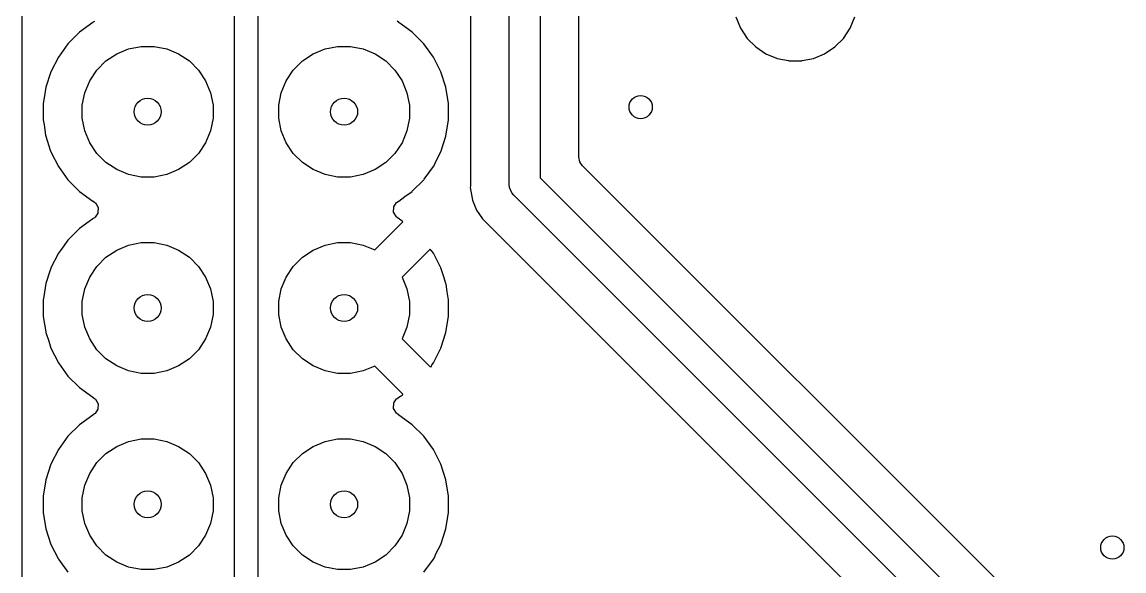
# Model space of a CAD drawing. Header units: inches. Extents: x -1.73 to 1.75, y 0.02 to 4.69.
# Drawn here: x -1.386 to -0.825, y 2.933 to 3.213 of the extents above; entities that cross this region are included whole.
import ezdxf

# ---------------------------------------------------------------- set-up
doc = ezdxf.new("R2010")
doc.units = ezdxf.units.IN
doc.header["$MEASUREMENT"] = 0
doc.layers.add('BLACK', color=250, linetype='CONTINUOUS')

msp = doc.modelspace()

# ---------------------------------------------------------------- linework, layer by layer
at = {"layer": 'BLACK', "linetype": 'CONTINUOUS'}
for p, q in [((-1.38581, 1.43701), (-1.38581, 3.68218)), ((-1.12205, 3.4446), (-1.12205, 3.13318)), ((-1.10234, 3.14378), (-1.10234, 3.44731)), ((-1.1378, 3.12992), (-1.1378, 3.44134)), ((-1.1575, 3.43074), (-1.1575, 3.12895)), ((-1.27756, 2.4685), (-1.27756, 3.41713)), ((-1.26575, 3.41468), (-1.26575, 2.47095)), ((-1.02243, 3.21522), (-1.02006, 3.20948)), ((-0.9642, 3.20948), (-0.96182, 3.21522)), ((-1.34972, 3.2124), (-1.35649, 3.20748)), ((-1.34955, 3.2125), (-1.34972, 3.2124)), ((-1.3489, 3.21298), (-1.34957, 3.21253)), ((-1.34957, 3.21253), (-1.34955, 3.2125)), ((-1.19415, 3.21257), (-1.1948, 3.21303)), ((-1.19412, 3.21254), (-1.19415, 3.21257)), ((-1.19414, 3.21252), (-1.19412, 3.21254)), ((-1.19401, 3.21242), (-1.19414, 3.21252)), ((-1.194, 3.21242), (-1.19401, 3.21242)), ((-1.19398, 3.2124), (-1.194, 3.21242)), ((-1.18721, 3.20748), (-1.19398, 3.2124)), ((-1.19398, 3.2124), (-1.19398, 3.2124)), ((-1.02006, 3.20948), (-1.02005, 3.20948)), ((-1.02005, 3.20948), (-1.02005, 3.20948)), ((-1.02005, 3.20948), (-1.01661, 3.20432)), ((-0.96765, 3.20432), (-0.9642, 3.20948)), ((-1.35649, 3.20748), (-1.36241, 3.20157)), ((-1.18129, 3.20157), (-1.18721, 3.20748)), ((-1.18721, 3.20748), (-1.18721, 3.20748)), ((-1.01661, 3.20432), (-1.01661, 3.20432)), ((-1.01661, 3.20432), (-1.01661, 3.20432)), ((-1.01661, 3.20432), (-1.01222, 3.19993)), ((-0.97204, 3.19993), (-0.96765, 3.20432)), ((-1.36241, 3.20157), (-1.36732, 3.1948)), ((-1.33763, 3.19644), (-1.33156, 3.19895)), ((-1.33156, 3.19895), (-1.32513, 3.20023)), ((-1.32513, 3.20023), (-1.31857, 3.20023)), ((-1.31857, 3.20023), (-1.31214, 3.19895)), ((-1.31214, 3.19895), (-1.30608, 3.19644)), ((-1.23763, 3.19644), (-1.23156, 3.19895)), ((-1.23156, 3.19895), (-1.22513, 3.20023)), ((-1.22513, 3.20023), (-1.21857, 3.20023)), ((-1.21857, 3.20023), (-1.21214, 3.19895)), ((-1.21214, 3.19895), (-1.20608, 3.19644)), ((-1.17638, 3.1948), (-1.18129, 3.20157)), ((-1.01222, 3.19993), (-1.01222, 3.19993)), ((-1.01222, 3.19993), (-1.01222, 3.19993)), ((-1.01222, 3.19993), (-1.00705, 3.19648)), ((-0.9772, 3.19648), (-0.97204, 3.19993)), ((-1.36732, 3.1948), (-1.37112, 3.18734)), ((-1.34772, 3.18816), (-1.34308, 3.1928)), ((-1.34308, 3.1928), (-1.33763, 3.19644)), ((-1.30608, 3.19644), (-1.30062, 3.1928)), ((-1.30062, 3.1928), (-1.29598, 3.18816)), ((-1.24772, 3.18816), (-1.24308, 3.1928)), ((-1.24308, 3.1928), (-1.23763, 3.19644)), ((-1.20608, 3.19644), (-1.20062, 3.1928)), ((-1.20062, 3.1928), (-1.19598, 3.18816)), ((-1.17637, 3.19478), (-1.17638, 3.1948)), ((-1.17258, 3.18734), (-1.17637, 3.19478)), ((-1.00705, 3.19648), (-1.00705, 3.19648)), ((-1.00705, 3.19648), (-1.00166, 3.19425)), ((-1.00166, 3.19425), (-1.00132, 3.1941)), ((-1.00132, 3.1941), (-1.00132, 3.1941)), ((-1.00132, 3.1941), (-1.00132, 3.1941)), ((-1.00132, 3.1941), (-0.99553, 3.19295)), ((-0.99553, 3.19295), (-0.99542, 3.19293)), ((-0.99542, 3.19293), (-0.99523, 3.19289)), ((-0.99523, 3.19289), (-0.98902, 3.19289)), ((-0.98902, 3.19289), (-0.98886, 3.19289)), ((-0.98886, 3.19289), (-0.98855, 3.19299)), ((-0.98855, 3.19299), (-0.98293, 3.1941)), ((-0.98293, 3.1941), (-0.9772, 3.19648)), ((-1.37112, 3.18734), (-1.37371, 3.17938)), ((-1.35136, 3.1827), (-1.34772, 3.18816)), ((-1.29598, 3.18816), (-1.29234, 3.1827)), ((-1.25136, 3.1827), (-1.24772, 3.18816)), ((-1.19598, 3.18816), (-1.19234, 3.1827)), ((-1.16999, 3.17938), (-1.17258, 3.18734)), ((-1.35387, 3.17664), (-1.35136, 3.1827)), ((-1.29234, 3.1827), (-1.28983, 3.17664)), ((-1.25387, 3.17664), (-1.25136, 3.1827)), ((-1.19234, 3.1827), (-1.18983, 3.17664)), ((-1.37371, 3.17938), (-1.37455, 3.17409)), ((-1.35515, 3.17021), (-1.35387, 3.17664)), ((-1.28983, 3.17664), (-1.28855, 3.17021)), ((-1.25515, 3.17021), (-1.25387, 3.17664)), ((-1.18983, 3.17664), (-1.18855, 3.17021)), ((-1.16868, 3.17111), (-1.16999, 3.17938)), ((-1.37455, 3.17409), (-1.37502, 3.17111)), ((-1.37502, 3.17111), (-1.37502, 3.16274)), ((-1.37455, 3.17409), (-1.37455, 3.17409)), ((-1.35515, 3.16365), (-1.35515, 3.17021)), ((-1.28855, 3.17021), (-1.28855, 3.16365)), ((-1.25515, 3.16365), (-1.25515, 3.17021)), ((-1.18855, 3.17021), (-1.18855, 3.16365)), ((-1.16868, 3.16274), (-1.16868, 3.17111)), ((-1.37502, 3.16274), (-1.37462, 3.16025)), ((-1.37462, 3.16025), (-1.37462, 3.16025)), ((-1.37462, 3.16025), (-1.37378, 3.15491)), ((-1.35387, 3.15721), (-1.35515, 3.16365)), ((-1.28855, 3.16365), (-1.28983, 3.15721)), ((-1.25387, 3.15721), (-1.25515, 3.16365)), ((-1.18855, 3.16365), (-1.18983, 3.15721)), ((-1.16999, 3.15448), (-1.16868, 3.16274)), ((-1.37378, 3.15491), (-1.37378, 3.15491)), ((-1.37378, 3.15491), (-1.37371, 3.15448)), ((-1.37371, 3.15448), (-1.37371, 3.15448)), ((-1.37371, 3.15448), (-1.37142, 3.14741)), ((-1.35136, 3.15115), (-1.35387, 3.15721)), ((-1.28983, 3.15721), (-1.29234, 3.15115)), ((-1.25136, 3.15115), (-1.25387, 3.15721)), ((-1.18983, 3.15721), (-1.19234, 3.15115)), ((-1.17258, 3.14652), (-1.16999, 3.15448)), ((-1.37142, 3.14741), (-1.37112, 3.14652)), ((-1.34772, 3.1457), (-1.35136, 3.15115)), ((-1.29234, 3.15115), (-1.29598, 3.1457)), ((-1.24772, 3.1457), (-1.25136, 3.15115)), ((-1.19234, 3.15115), (-1.19598, 3.1457)), ((-1.37112, 3.14652), (-1.37112, 3.14652)), ((-1.37112, 3.14652), (-1.37112, 3.14652)), ((-1.37112, 3.14652), (-1.37112, 3.14652)), ((-1.37112, 3.14652), (-1.36732, 3.13906)), ((-1.34308, 3.14106), (-1.34772, 3.1457)), ((-1.29598, 3.1457), (-1.30062, 3.14106)), ((-1.24308, 3.14106), (-1.24772, 3.1457)), ((-1.19598, 3.1457), (-1.20062, 3.14106)), ((-1.17525, 3.14128), (-1.17258, 3.14652)), ((-1.10175, 3.14144), (-1.10234, 3.14378)), ((-1.36732, 3.13906), (-1.36241, 3.13229)), ((-1.33763, 3.13742), (-1.34308, 3.14106)), ((-1.33156, 3.13491), (-1.33763, 3.13742)), ((-1.30608, 3.13742), (-1.31214, 3.13491)), ((-1.30062, 3.14106), (-1.30608, 3.13742)), ((-1.23763, 3.13742), (-1.24308, 3.14106)), ((-1.23156, 3.13491), (-1.23763, 3.13742)), ((-1.20608, 3.13742), (-1.21214, 3.13491)), ((-1.20062, 3.14106), (-1.20608, 3.13742)), ((-1.18104, 3.13264), (-1.17638, 3.13906)), ((-1.17638, 3.13906), (-1.17557, 3.14017)), ((-1.17638, 3.13906), (-1.17638, 3.13906)), ((-1.17638, 3.13906), (-1.17638, 3.13906)), ((-1.17638, 3.13906), (-1.17638, 3.13906)), ((-1.17557, 3.14017), (-1.17525, 3.14128)), ((-1.10125, 3.14053), (-1.10175, 3.14144)), ((-1.10042, 3.13942), (-1.10125, 3.14053)), ((-0.87219, 2.91119), (-1.10042, 3.13942)), ((-1.36241, 3.13229), (-1.35649, 3.12637)), ((-1.32513, 3.13363), (-1.33156, 3.13491)), ((-1.31857, 3.13363), (-1.32513, 3.13363)), ((-1.31214, 3.13491), (-1.31857, 3.13363)), ((-1.22513, 3.13363), (-1.23156, 3.13491)), ((-1.21857, 3.13363), (-1.22513, 3.13363)), ((-1.21214, 3.13491), (-1.21857, 3.13363)), ((-1.18718, 3.12641), (-1.18133, 3.13226)), ((-1.18133, 3.13226), (-1.1813, 3.13229)), ((-1.1813, 3.13229), (-1.18129, 3.13229)), ((-1.18129, 3.13229), (-1.18104, 3.13264)), ((-1.12205, 3.13318), (-0.87863, 2.88976)), ((-1.35649, 3.12637), (-1.34972, 3.12145)), ((-1.19087, 3.12372), (-1.18721, 3.12637)), ((-1.18721, 3.12638), (-1.18718, 3.12641)), ((-1.18721, 3.12637), (-1.18721, 3.12638)), ((-1.18721, 3.12637), (-1.18721, 3.12637)), ((-1.1575, 3.12895), (-1.15771, 3.12825)), ((-1.15771, 3.12825), (-1.15681, 3.12372)), ((-1.13764, 3.12839), (-1.1378, 3.12992)), ((-1.13647, 3.12555), (-1.13764, 3.12839)), ((-1.13549, 3.12435), (-1.13647, 3.12555)), ((-1.34972, 3.12145), (-1.34972, 3.12145)), ((-1.34972, 3.12145), (-1.3497, 3.12144)), ((-1.3497, 3.12144), (-1.34964, 3.1214)), ((-1.34964, 3.1214), (-1.34956, 3.12134)), ((-1.34956, 3.12134), (-1.34956, 3.12134)), ((-1.34956, 3.12134), (-1.3489, 3.12083)), ((-1.3489, 3.12083), (-1.34849, 3.12045)), ((-1.34849, 3.12045), (-1.3471, 3.11807)), ((-1.1965, 3.11852), (-1.19508, 3.12064)), ((-1.19508, 3.12064), (-1.1948, 3.12088)), ((-1.1948, 3.12088), (-1.19413, 3.12133)), ((-1.19415, 3.12135), (-1.19398, 3.12145)), ((-1.19413, 3.12133), (-1.19415, 3.12135)), ((-1.19398, 3.12145), (-1.19087, 3.12372)), ((-1.19398, 3.12145), (-1.19398, 3.12145)), ((-1.19398, 3.12145), (-1.19398, 3.12145)), ((-1.15681, 3.12372), (-1.15644, 3.12188)), ((-1.15644, 3.12188), (-1.15644, 3.12188)), ((-1.15644, 3.12188), (-1.15644, 3.12188)), ((-1.15644, 3.12188), (-1.15644, 3.12188)), ((-1.15644, 3.12188), (-1.15436, 3.11686)), ((-0.88746, 2.87632), (-1.13549, 3.12435)), ((-1.34722, 3.11532), (-1.34865, 3.11321)), ((-1.3471, 3.11807), (-1.34722, 3.11532)), ((-1.19662, 3.11578), (-1.1965, 3.11852)), ((-1.19523, 3.1134), (-1.19662, 3.11578)), ((-1.15436, 3.11686), (-1.15436, 3.11686)), ((-1.15436, 3.11686), (-1.15134, 3.11234)), ((-1.34972, 3.1124), (-1.35649, 3.10748)), ((-1.34957, 3.11249), (-1.34972, 3.1124)), ((-1.34893, 3.11296), (-1.34957, 3.11249)), ((-1.34865, 3.11321), (-1.34893, 3.11296)), ((-1.2062, 3.0965), (-1.19186, 3.11084)), ((-1.19486, 3.11305), (-1.19523, 3.1134)), ((-1.19372, 3.11225), (-1.19486, 3.11305)), ((-1.19343, 3.1121), (-1.19372, 3.11225)), ((-1.19321, 3.11182), (-1.19343, 3.1121)), ((-1.19186, 3.11084), (-1.19321, 3.11182)), ((-1.15134, 3.11234), (-1.15134, 3.11234)), ((-1.15134, 3.11234), (-0.90331, 2.86431)), ((-1.35649, 3.10748), (-1.36241, 3.10157)), ((-1.36241, 3.10157), (-1.36631, 3.09619)), ((-1.36241, 3.10157), (-1.36241, 3.10157)), ((-1.33763, 3.09644), (-1.33156, 3.09895)), ((-1.33156, 3.09895), (-1.32513, 3.10023)), ((-1.32513, 3.10023), (-1.31857, 3.10023)), ((-1.31857, 3.10023), (-1.31214, 3.09895)), ((-1.31214, 3.09895), (-1.30608, 3.09644)), ((-1.23763, 3.09644), (-1.23156, 3.09895)), ((-1.23156, 3.09895), (-1.22513, 3.10023)), ((-1.22513, 3.10023), (-1.21857, 3.10023)), ((-1.21857, 3.10023), (-1.21214, 3.09895)), ((-1.21214, 3.09895), (-1.2062, 3.0965)), ((-1.17794, 3.09692), (-1.19228, 3.08258)), ((-1.17639, 3.09479), (-1.17794, 3.09692)), ((-1.17794, 3.09692), (-1.17794, 3.09692)), ((-1.17794, 3.09692), (-1.17794, 3.09692)), ((-1.36732, 3.0948), (-1.37113, 3.08734)), ((-1.36631, 3.09619), (-1.36732, 3.0948)), ((-1.34772, 3.08816), (-1.34308, 3.0928)), ((-1.34308, 3.0928), (-1.33763, 3.09644)), ((-1.30608, 3.09644), (-1.30062, 3.0928)), ((-1.30062, 3.0928), (-1.29598, 3.08816)), ((-1.24772, 3.08816), (-1.24308, 3.0928)), ((-1.24308, 3.0928), (-1.23763, 3.09644)), ((-1.17259, 3.08733), (-1.17639, 3.09479)), ((-1.37163, 3.08578), (-1.37371, 3.07938)), ((-1.37119, 3.08715), (-1.37163, 3.08578)), ((-1.37163, 3.08578), (-1.37163, 3.08578)), ((-1.37114, 3.0873), (-1.37119, 3.08715)), ((-1.37113, 3.08734), (-1.37114, 3.0873)), ((-1.35136, 3.0827), (-1.34772, 3.08816)), ((-1.29598, 3.08816), (-1.29234, 3.0827)), ((-1.25136, 3.0827), (-1.24772, 3.08816)), ((-1.17127, 3.08325), (-1.17259, 3.08733)), ((-1.35387, 3.07664), (-1.35136, 3.0827)), ((-1.29234, 3.0827), (-1.28983, 3.07664)), ((-1.25387, 3.07664), (-1.25136, 3.0827)), ((-1.19228, 3.08258), (-1.18983, 3.07664)), ((-1.17001, 3.07938), (-1.17127, 3.08325)), ((-1.37371, 3.07938), (-1.37474, 3.07287)), ((-1.35515, 3.07021), (-1.35387, 3.07664)), ((-1.28983, 3.07664), (-1.28855, 3.07021)), ((-1.25515, 3.07021), (-1.25387, 3.07664)), ((-1.18983, 3.07664), (-1.18855, 3.07021)), ((-1.16995, 3.079), (-1.17001, 3.07938)), ((-1.16934, 3.07517), (-1.16995, 3.079)), ((-1.16995, 3.079), (-1.16995, 3.079)), ((-1.16995, 3.079), (-1.16995, 3.079)), ((-1.1687, 3.07111), (-1.16934, 3.07517)), ((-1.37474, 3.07287), (-1.37502, 3.07111)), ((-1.37502, 3.07111), (-1.37502, 3.06274)), ((-1.37474, 3.07287), (-1.37474, 3.07287)), ((-1.35515, 3.06365), (-1.35515, 3.07021)), ((-1.28855, 3.07021), (-1.28855, 3.06365)), ((-1.25515, 3.06365), (-1.25515, 3.07021)), ((-1.18855, 3.07021), (-1.18855, 3.06365)), ((-1.1687, 3.06275), (-1.1687, 3.07111)), ((-1.35387, 3.05721), (-1.35515, 3.06365)), ((-1.28855, 3.06365), (-1.28983, 3.05721)), ((-1.25387, 3.05721), (-1.25515, 3.06365)), ((-1.18855, 3.06365), (-1.18983, 3.05721)), ((-1.37502, 3.06274), (-1.375, 3.06262)), ((-1.375, 3.06262), (-1.37377, 3.05484)), ((-1.17001, 3.05448), (-1.1687, 3.06275)), ((-1.37377, 3.05484), (-1.37371, 3.05448)), ((-1.37371, 3.05448), (-1.37371, 3.05448)), ((-1.37371, 3.05448), (-1.37371, 3.05448)), ((-1.37371, 3.05448), (-1.37371, 3.05448)), ((-1.37371, 3.05448), (-1.37225, 3.04999)), ((-1.35136, 3.05115), (-1.35387, 3.05721)), ((-1.28983, 3.05721), (-1.29234, 3.05115)), ((-1.25136, 3.05115), (-1.25387, 3.05721)), ((-1.18983, 3.05721), (-1.19228, 3.05128)), ((-1.17259, 3.04653), (-1.17001, 3.05448)), ((-1.17001, 3.05448), (-1.17001, 3.05448)), ((-1.37225, 3.04999), (-1.37112, 3.04652)), ((-1.37112, 3.04652), (-1.36929, 3.04293)), ((-1.34772, 3.0457), (-1.35136, 3.05115)), ((-1.29234, 3.05115), (-1.29598, 3.0457)), ((-1.24772, 3.0457), (-1.25136, 3.05115)), ((-1.19228, 3.05128), (-1.17794, 3.03694)), ((-1.17639, 3.03907), (-1.17259, 3.04653)), ((-1.36929, 3.04293), (-1.36732, 3.03906)), ((-1.34308, 3.04106), (-1.34772, 3.0457)), ((-1.33763, 3.03742), (-1.34308, 3.04106)), ((-1.30062, 3.04106), (-1.30608, 3.03742)), ((-1.29598, 3.0457), (-1.30062, 3.04106)), ((-1.24308, 3.04106), (-1.24772, 3.0457)), ((-1.23763, 3.03742), (-1.24308, 3.04106)), ((-1.36732, 3.03906), (-1.36241, 3.03229)), ((-1.33156, 3.03491), (-1.33763, 3.03742)), ((-1.30608, 3.03742), (-1.31214, 3.03491)), ((-1.23156, 3.03491), (-1.23763, 3.03742)), ((-1.2062, 3.03736), (-1.21214, 3.03491)), ((-1.19186, 3.02302), (-1.2062, 3.03736)), ((-1.17794, 3.03694), (-1.17741, 3.03716)), ((-1.17794, 3.03694), (-1.17794, 3.03694)), ((-1.17794, 3.03694), (-1.17794, 3.03694)), ((-1.17794, 3.03694), (-1.17794, 3.03694)), ((-1.17741, 3.03716), (-1.17717, 3.03799)), ((-1.17717, 3.03799), (-1.17701, 3.03822)), ((-1.17701, 3.03822), (-1.1764, 3.03906)), ((-1.1764, 3.03906), (-1.17639, 3.03907)), ((-1.36241, 3.03229), (-1.35649, 3.02637)), ((-1.32513, 3.03363), (-1.33156, 3.03491)), ((-1.31857, 3.03363), (-1.32513, 3.03363)), ((-1.31214, 3.03491), (-1.31857, 3.03363)), ((-1.22513, 3.03363), (-1.23156, 3.03491)), ((-1.21857, 3.03363), (-1.22513, 3.03363)), ((-1.21214, 3.03491), (-1.21857, 3.03363)), ((-1.35649, 3.02637), (-1.34972, 3.02145)), ((-1.34972, 3.02145), (-1.34972, 3.02145)), ((-1.34972, 3.02145), (-1.3497, 3.02144)), ((-1.3497, 3.02144), (-1.34964, 3.0214)), ((-1.34964, 3.0214), (-1.34956, 3.02134)), ((-1.34956, 3.02134), (-1.34956, 3.02134)), ((-1.34956, 3.02134), (-1.3489, 3.02083)), ((-1.3489, 3.02083), (-1.34849, 3.02045)), ((-1.34849, 3.02045), (-1.3471, 3.01807)), ((-1.19662, 3.0158), (-1.1965, 3.01855)), ((-1.1965, 3.01855), (-1.19508, 3.02066)), ((-1.19508, 3.02066), (-1.1948, 3.0209)), ((-1.1948, 3.0209), (-1.19415, 3.02137)), ((-1.19415, 3.02137), (-1.19399, 3.02147)), ((-1.19399, 3.02147), (-1.19314, 3.02209)), ((-1.19399, 3.02147), (-1.19399, 3.02147)), ((-1.19314, 3.02209), (-1.19209, 3.02246)), ((-1.19209, 3.02246), (-1.19186, 3.02302)), ((-1.34893, 3.01296), (-1.34957, 3.01249)), ((-1.34865, 3.01321), (-1.34893, 3.01296)), ((-1.34722, 3.01532), (-1.34865, 3.01321)), ((-1.3471, 3.01807), (-1.34722, 3.01532)), ((-1.19523, 3.01342), (-1.19662, 3.0158)), ((-1.19483, 3.01305), (-1.19523, 3.01342)), ((-1.19403, 3.01243), (-1.19483, 3.01305)), ((-1.35649, 3.00748), (-1.36241, 3.00157)), ((-1.34972, 3.0124), (-1.35649, 3.00748)), ((-1.34957, 3.01249), (-1.34972, 3.0124)), ((-1.19398, 3.0124), (-1.19403, 3.01243)), ((-1.18721, 3.00748), (-1.19398, 3.0124)), ((-1.19398, 3.0124), (-1.19398, 3.0124)), ((-1.18129, 3.00157), (-1.18721, 3.00748)), ((-1.18721, 3.00748), (-1.18721, 3.00748)), ((-1.36241, 3.00157), (-1.36732, 2.9948)), ((-1.17638, 2.9948), (-1.18129, 3.00157)), ((-1.34308, 2.9928), (-1.33763, 2.99644)), ((-1.33763, 2.99644), (-1.33156, 2.99895)), ((-1.33156, 2.99895), (-1.32513, 3.00023)), ((-1.32513, 3.00023), (-1.31857, 3.00023)), ((-1.31857, 3.00023), (-1.31214, 2.99895)), ((-1.31214, 2.99895), (-1.30608, 2.99644)), ((-1.30608, 2.99644), (-1.30062, 2.9928)), ((-1.24308, 2.9928), (-1.23763, 2.99644)), ((-1.23763, 2.99644), (-1.23156, 2.99895)), ((-1.23156, 2.99895), (-1.22513, 3.00023)), ((-1.22513, 3.00023), (-1.21857, 3.00023)), ((-1.21857, 3.00023), (-1.21214, 2.99895)), ((-1.21214, 2.99895), (-1.20608, 2.99644)), ((-1.20608, 2.99644), (-1.20062, 2.9928)), ((-1.36732, 2.9948), (-1.37112, 2.98734)), ((-1.34772, 2.98816), (-1.34308, 2.9928)), ((-1.30062, 2.9928), (-1.29598, 2.98816)), ((-1.24772, 2.98816), (-1.24308, 2.9928)), ((-1.20062, 2.9928), (-1.19598, 2.98816)), ((-1.17637, 2.99478), (-1.17638, 2.9948)), ((-1.17258, 2.98734), (-1.17637, 2.99478)), ((-1.37112, 2.98734), (-1.37371, 2.97938)), ((-1.35136, 2.9827), (-1.34772, 2.98816)), ((-1.29598, 2.98816), (-1.29234, 2.9827)), ((-1.25136, 2.9827), (-1.24772, 2.98816)), ((-1.19598, 2.98816), (-1.19234, 2.9827)), ((-1.16999, 2.97938), (-1.17258, 2.98734)), ((-1.37371, 2.97938), (-1.37502, 2.97111)), ((-1.35387, 2.97664), (-1.35136, 2.9827)), ((-1.29234, 2.9827), (-1.28983, 2.97664)), ((-1.25387, 2.97664), (-1.25136, 2.9827)), ((-1.19234, 2.9827), (-1.18983, 2.97664)), ((-1.16868, 2.97111), (-1.16999, 2.97938)), ((-1.35515, 2.97021), (-1.35387, 2.97664)), ((-1.28983, 2.97664), (-1.28855, 2.97021)), ((-1.25515, 2.97021), (-1.25387, 2.97664)), ((-1.18983, 2.97664), (-1.18855, 2.97021)), ((-1.37502, 2.97111), (-1.37502, 2.96274)), ((-1.35515, 2.96365), (-1.35515, 2.97021)), ((-1.28855, 2.97021), (-1.28855, 2.96365)), ((-1.25515, 2.96365), (-1.25515, 2.97021)), ((-1.18855, 2.97021), (-1.18855, 2.96365)), ((-1.16868, 2.96274), (-1.16868, 2.97111)), ((-1.37502, 2.96274), (-1.37371, 2.95448)), ((-1.35387, 2.95721), (-1.35515, 2.96365)), ((-1.28855, 2.96365), (-1.28983, 2.95721)), ((-1.25387, 2.95721), (-1.25515, 2.96365)), ((-1.18855, 2.96365), (-1.18983, 2.95721)), ((-1.16999, 2.95448), (-1.16868, 2.96274)), ((-1.35136, 2.95115), (-1.35387, 2.95721)), ((-1.28983, 2.95721), (-1.29234, 2.95115)), ((-1.25136, 2.95115), (-1.25387, 2.95721)), ((-1.18983, 2.95721), (-1.19234, 2.95115)), ((-1.37371, 2.95448), (-1.37112, 2.94652)), ((-1.34772, 2.9457), (-1.35136, 2.95115)), ((-1.29234, 2.95115), (-1.29598, 2.9457)), ((-1.24772, 2.9457), (-1.25136, 2.95115)), ((-1.19234, 2.95115), (-1.19598, 2.9457)), ((-1.17258, 2.94652), (-1.16999, 2.95448)), ((-1.37112, 2.94652), (-1.36746, 2.93933)), ((-1.34308, 2.94106), (-1.34772, 2.9457)), ((-1.29598, 2.9457), (-1.30062, 2.94106)), ((-1.24308, 2.94106), (-1.24772, 2.9457)), ((-1.19598, 2.9457), (-1.20062, 2.94106)), ((-1.17525, 2.94128), (-1.17258, 2.94652)), ((-1.33763, 2.93742), (-1.34308, 2.94106)), ((-1.30062, 2.94106), (-1.30608, 2.93742)), ((-1.23763, 2.93742), (-1.24308, 2.94106)), ((-1.20062, 2.94106), (-1.20608, 2.93742)), ((-1.17638, 2.93906), (-1.17557, 2.94017)), ((-1.17557, 2.94017), (-1.17525, 2.94128)), ((-1.36746, 2.93933), (-1.36732, 2.93906)), ((-1.36732, 2.93906), (-1.36241, 2.93229)), ((-1.33156, 2.93491), (-1.33763, 2.93742)), ((-1.32513, 2.93363), (-1.33156, 2.93491)), ((-1.31214, 2.93491), (-1.31857, 2.93363)), ((-1.30608, 2.93742), (-1.31214, 2.93491)), ((-1.23156, 2.93491), (-1.23763, 2.93742)), ((-1.22513, 2.93363), (-1.23156, 2.93491)), ((-1.21214, 2.93491), (-1.21857, 2.93363)), ((-1.20608, 2.93742), (-1.21214, 2.93491)), ((-1.18129, 2.93229), (-1.17638, 2.93906)), ((-1.17638, 2.93906), (-1.17638, 2.93906)), ((-1.17638, 2.93906), (-1.17638, 2.93906)), ((-1.17638, 2.93906), (-1.17638, 2.93906)), ((-1.31857, 2.93363), (-1.32513, 2.93363)), ((-1.21857, 2.93363), (-1.22513, 2.93363))]:
    msp.add_line(p, q, dxfattribs=at)
at = {"layer": 'BLACK'}
for centre, radius in [((-1.32185, 3.16693), 0.00689), ((-1.22185, 3.16693), 0.00689), ((-1.07087, 3.16929), 0.00591), ((-1.32185, 3.06693), 0.00689), ((-1.22185, 3.06693), 0.00689), ((-1.32185, 2.96693), 0.00689), ((-1.22185, 2.96693), 0.00689), ((-0.83071, 2.94488), 0.00591)]:
    msp.add_circle(centre, radius, dxfattribs=at)
at = {"layer": 'WHITE'}
for centre, radius in [((-1.32185, 3.16693), 0.00689), ((-1.22185, 3.16693), 0.00689), ((-1.07087, 3.16929), 0.00591), ((-1.32185, 3.06693), 0.00689), ((-1.22185, 3.06693), 0.00689), ((-1.32185, 2.96693), 0.00689), ((-1.22185, 2.96693), 0.00689), ((-0.83071, 2.94488), 0.00591)]:
    msp.add_circle(centre, radius, dxfattribs=at)

doc.saveas('drawing.dxf')
